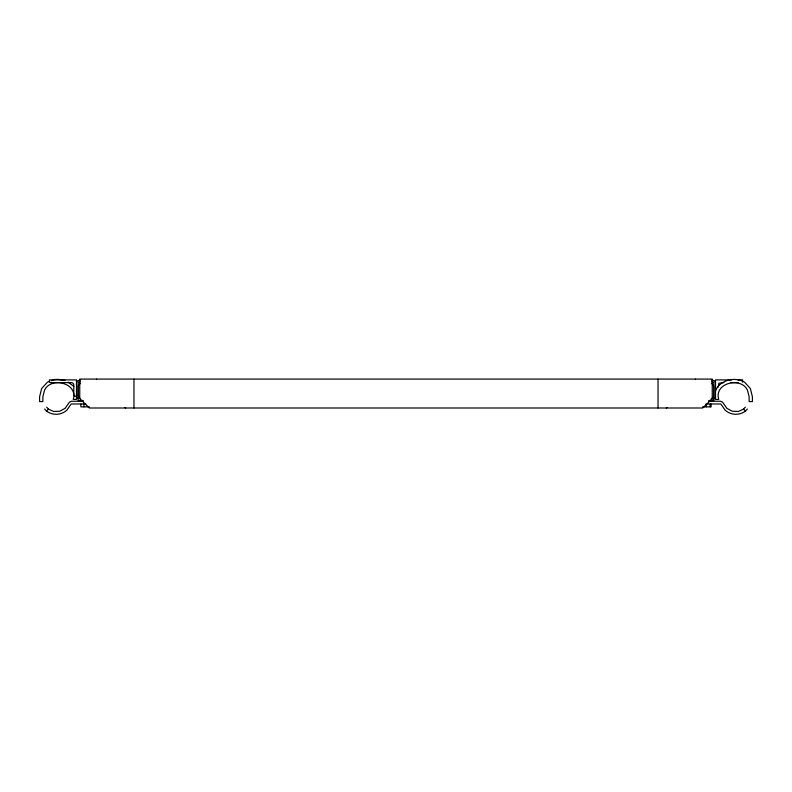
<?xml version="1.0" encoding="UTF-8"?>
<svg xmlns="http://www.w3.org/2000/svg" width="792" height="792" viewBox="0 0 792 792"><rect width="100%" height="100%" fill="white"/><g stroke="black" fill="none" stroke-linecap="round" stroke-linejoin="round"><path stroke-width="1.19" d="M80.883 404.128L80.883 406.86L88.862 406.86M83.962 406.86L83.962 404.128M715.513 390.862C719.562 380.14 735.105 376.25 744.688 382.279L750.351 388.525L752.4 396.713L752.4 401.593L749.143 401.593L749.143 396.713L747.371 389.902C740.49 376.398 713.691 383.199 718.77 399.425L715.513 399.425L715.513 379.893L731.541 379.893M742.431 382.16L742.639 379.893L737.708 379.893M76.487 383.15L77.438 380.853L80.527 379.893M704.504 406.365L702.662 407.999L89.338 407.999L79.745 398.614L79.745 379.081L712.255 379.081L712.255 398.614L704.504 406.365L702.662 407.177M80.527 383.15L78.329 385.714L78.329 396.713L79.962 398.336M708.424 401.267L720.71 401.267L722.502 402.049L726.838 408.266L732.234 411.236L738.253 411.493L743.52 409.137L745.371 407.157M706.038 403.979L720.819 403.979L725.135 410.167A15.998 15.998 0 0 0 745.539 411.028L747.391 409.038M44.609 409.038L46.461 411.028L48.48 409.137L53.747 411.493L59.766 411.236L65.162 408.266L69.498 402.049L71.29 401.267L83.576 401.267M712.038 398.336L713.671 396.713L713.671 385.714L711.473 383.15M666.31 407.999L667.23 407.524M49.342 381.506L47.312 382.279L41.649 388.525L39.6 396.713L39.6 401.593L42.857 401.593L42.857 396.713L44.629 389.902C51.51 376.398 78.309 383.199 73.23 399.425L76.487 399.425L76.487 379.893L49.361 379.893L49.569 382.16L50.45 382.605L71.607 382.605L73.131 383.249L73.775 384.773L73.775 395.079L74.864 396.168L76.487 396.168M51.371 380.724L54.41 379.566L58.044 379.348L65.023 380.407M80.17 381.526L78.596 382.001L78.111 383.585L78.111 400.505L83.051 400.505M711.473 379.893L714.562 380.853L715.513 383.15M723.918 382.605L718.869 383.249L718.225 387.07M730.976 382.605L738.025 382.605M76.487 398.218L78.111 398.218M713.889 398.218L715.513 398.218M711.176 398.881L713.889 398.881M708.949 400.505L713.889 400.505L713.889 383.585L713.404 382.001L711.83 381.526M85.962 403.979L71.181 403.979L66.865 410.167A15.998 15.998 0 0 1 46.461 411.028M703.138 406.86L711.117 406.86L711.117 404.128M89.338 407.177L87.496 406.365M124.77 407.524L125.69 407.999M68.152 382.19L73.834 386.367M743.52 409.137L745.539 411.028M46.629 407.157L48.48 409.137M78.24 395.06L78.754 396.663M710.196 404.128L710.196 406.86M706.216 404.128L706.216 406.86M695.445 379.081L695.445 379.596M658.033 379.081L658.033 407.999M133.967 379.081L133.967 407.999M96.555 379.081L96.555 379.596"/></g></svg>
